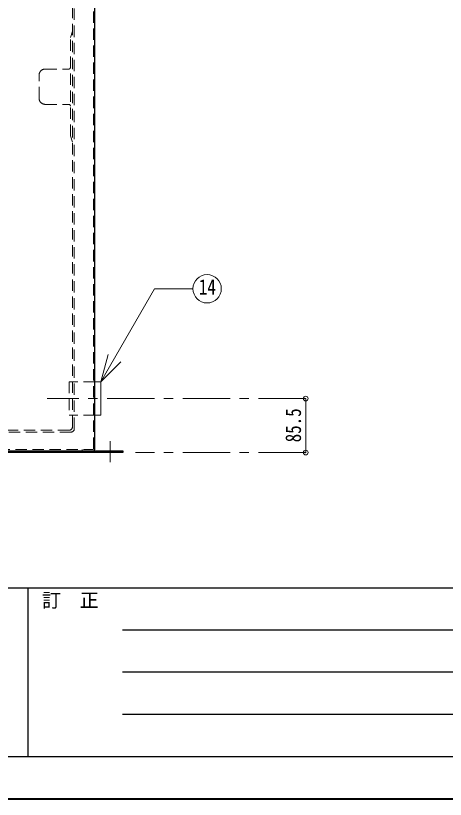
# Model space of a CAD drawing. Units: millimetres at full size, sheet at 1:15; details may follow other scales. Extents: x -3184 to 2891, y -2037 to 2178.
# Drawn here: x -1857 to -1175, y -2037 to -795 of the extents above; entities that cross this region are included whole.
import ezdxf
from ezdxf.enums import TextEntityAlignment as Align

# ---------------------------------------------------------------- set-up
doc = ezdxf.new("R2010")
doc.units = ezdxf.units.MM
doc.header["$LTSCALE"] = 15
doc.header["$PDMODE"] = 32
doc.header["$PDSIZE"] = 7.5
doc.linetypes.add('CHAIN1', pattern=[8, 5, -1, 1, -1])
doc.linetypes.add('DASHED1', pattern=[1.8, 1.2, -0.6])
doc.layers.add('0-0', color=7, linetype='Continuous', lineweight=18)
doc.styles.add('ＭＳ ゴシック', font='')
doc.styles.get('ＭＳ ゴシック').set_extended_font_data('MS Gothic')

msp = doc.modelspace()

# ---------------------------------------------------------------- linework, layer by layer
at = {"layer": '0-0', "linetype": 'DASHED1'}
for p, q in [((-1766.7, -1447.13), (-1766.7, -363.13)), ((-1763.7, -1450.13), (-1763.7, -365.13)), ((-1733.2, -1481.63), (-1733.2, -366.13)), ((-1771.7, -1452.13), (-2521.7, -1452.13)), ((-1768.7, -1455.13), (-2524.7, -1455.13)), ((-2559.2, -1482.63), (-1734.2, -1482.63)), ((-1751.2, -1484.63), (-1751.2, -1482.63))]:
    msp.add_line(p, q, dxfattribs=at)
at = {"layer": '0-0', "color": 5, "lineweight": 25}
for p, q in [((-1731.2, -1482.63), (-1731.2, -402.63)), ((-2606.7, -1484.63), (-1686.7, -1484.63)), ((-1686.7, -1487.63), (-2606.7, -1487.63)), ((-1686.7, -1484.63), (-1686.7, -1487.63))]:
    msp.add_line(p, q, dxfattribs=at)
at = {"layer": '0-0', "color": 4, "linetype": 'DASHED1', "lineweight": 9}
for p, q in [((-1766.7, -819.88), (-1769.7, -829.88)), ((-1769.7, -985.88), (-1769.7, -829.88)), ((-1809.7, -879.88), (-1772.7, -879.88)), ((-1819.7, -925.88), (-1819.7, -889.88)), ((-1809.7, -935.88), (-1772.7, -935.88)), ((-1766.7, -995.88), (-1769.7, -985.88)), ((-1731.2, -1375.63), (-1771.7, -1375.63)), ((-1771.7, -1375.63), (-1771.7, -1428.63)), ((-1731.2, -1428.63), (-1771.7, -1428.63)), ((-1713.7, -1484.63), (-1713.7, -1487.63)), ((-1699.7, -1484.63), (-1699.7, -1487.63))]:
    msp.add_line(p, q, dxfattribs=at)
at = {"layer": '0-0'}
for p, q in [((-1721.76, -1375.77), (-1636.49, -1228.09)), ((-1575.52, -1228.09), (-1636.49, -1228.09)), ((-1721.76, -1375.77), (-1710.11, -1332.31)), ((-1721.76, -1375.77), (-1689.94, -1343.95)), ((-1731.2, -1375.63), (-1721.7, -1375.63)), ((-1721.7, -1375.63), (-1721.7, -1428.63)), ((-1731.2, -1428.63), (-1721.7, -1428.63))]:
    msp.add_line(p, q, dxfattribs=at)
at = {"layer": '0-0', "color": 4, "linetype": 'CHAIN1', "lineweight": 9}
for p, q in [((-1396.7, -1402.13), (-1806.7, -1402.13)), ((-1706.7, -1469.63), (-1706.7, -1502.63)), ((-1396.7, -1487.63), (-1666.7, -1487.63))]:
    msp.add_line(p, q, dxfattribs=at)
at = {"layer": '0-0', "color": 4, "lineweight": 9}
msp.add_line((-1396.7, -1402.13), (-1396.7, -1487.63), dxfattribs=at)
at = {"layer": '0-0', "color": 6, "lineweight": 25}
for p, q in [((-3116.7, -1701.77), (2823.3, -1701.77)), ((-1837.42, -1701.77), (-1837.42, -1969.63)), ((-1687.42, -1768.74), (-294.56, -1768.74)), ((-294.56, -1835.7), (-1687.42, -1835.7)), ((-294.56, -1902.67), (-1687.42, -1902.67)), ((2823.3, -1969.63), (-3116.7, -1969.63))]:
    msp.add_line(p, q, dxfattribs=at)
at = {"layer": '0-0', "color": 1, "lineweight": 40}
msp.add_line((2890.8, -2037.13), (-3184.2, -2037.13), dxfattribs=at)
at = {"layer": '0-0'}
msp.add_circle((-1553.02, -1228.09), 22.5, dxfattribs=at)
at = {"layer": '0-0', "color": 4, "linetype": 'DASHED1', "lineweight": 9}
for centre, radius, start, end in [((-1809.7, -889.88), 10, 90, 180), ((-1772.7, -876.88), 3, 270, 0), ((-1809.7, -925.88), 10, 180, 270), ((-1772.7, -938.88), 3, 0, 90)]:
    msp.add_arc(centre, radius, start, end, dxfattribs=at)
at = {"layer": '0-0', "linetype": 'DASHED1'}
for centre, radius in [((-1771.7, -1447.13), 5), ((-1768.7, -1450.13), 5), ((-1734.2, -1481.63), 1)]:
    msp.add_arc(centre, radius, 270, 0, dxfattribs=at)
at = {"layer": '0-0', "color": 5, "lineweight": 25}
msp.add_arc((-1733.2, -1482.63), 2, 270, 0, dxfattribs=at)
at = {"layer": '0-0', "color": 1}
for p in [(-1396.7, -1402.13), (-1396.7, -1487.63)]:
    msp.add_point(p, dxfattribs=at)

# ---------------------------------------------------------------- texts
at = {"layer": '0-0', "style": 'ＭＳ ゴシック', "width": 0.8}
msp.add_text('14', height=24.74, dxfattribs=at).set_placement((-1566.15, -1244.96), align=Align.BOTTOM_LEFT)
msp.add_text('85.5', height=24.74, rotation=90, dxfattribs=at).set_placement((-1396.7, -1471.38), align=Align.BOTTOM_LEFT)
at = {"layer": '0-0', "style": 'ＭＳ ゴシック'}
msp.add_text('訂\u3000正', height=21.99, dxfattribs=at).set_placement((-1814.92, -1739.27), align=Align.BOTTOM_LEFT)

doc.saveas('drawing.dxf')
